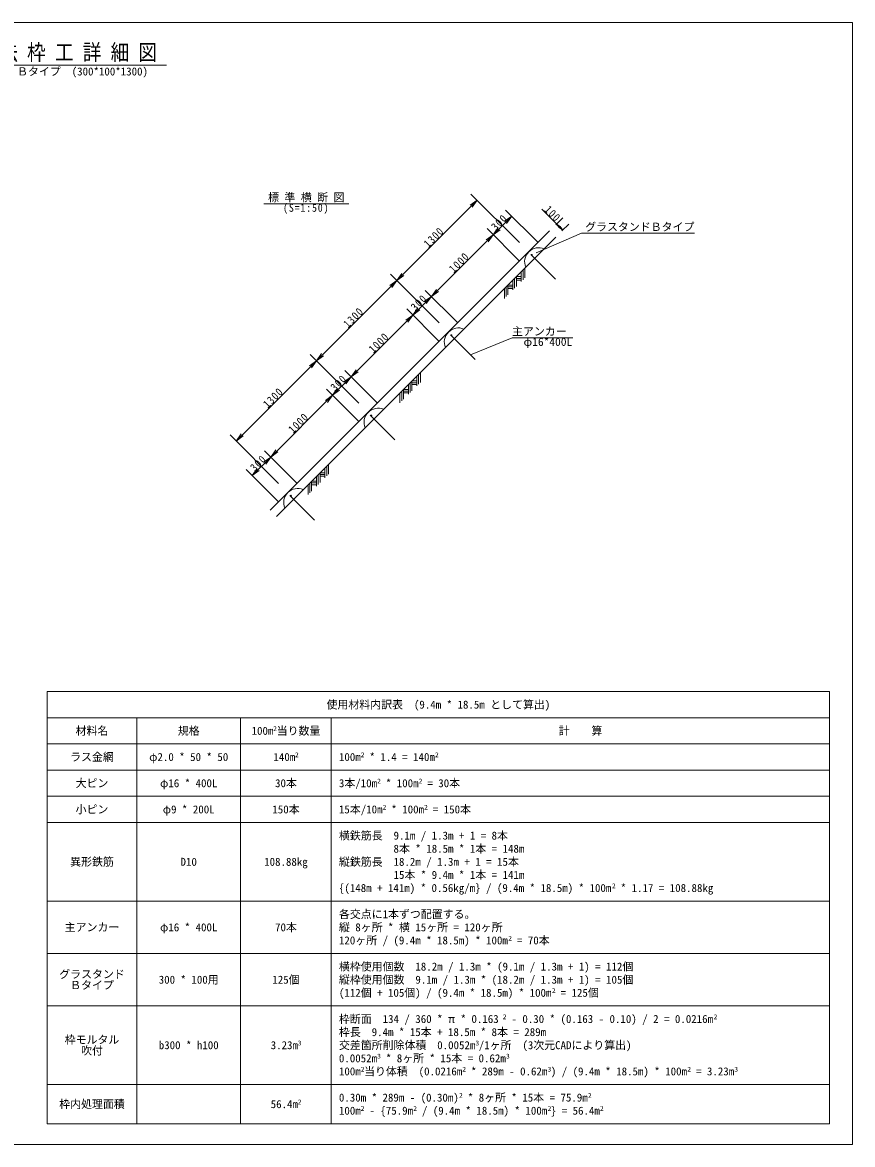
# Model space of a CAD drawing. Units: millimetres on the paper, scale 1:50. Extents: x 20 to 400, y 20 to 277.
# Drawn here: x 210 to 400, y 20 to 277 of the extents above; entities that cross this region are included whole.
import ezdxf
from ezdxf.enums import TextEntityAlignment as Align

# ---------------------------------------------------------------- set-up
doc = ezdxf.new("R2010")
doc.units = ezdxf.units.MM
doc.layers.add('B1', color=7, linetype='Continuous', lineweight=20)
doc.styles.add('ＭＳ ゴシック', font='')
doc.styles.get('ＭＳ ゴシック').set_extended_font_data('MS Gothic')

# ---------------------------------------------------------------- blocks, each defined once
blk = doc.blocks.new('open_arrow')
at = {"color": 0, "linetype": 'Continuous', "lineweight": -2}
blk.add_lwpolyline([(7.5, 1.25), (0, 0), (7.5, -1.25)], dxfattribs=at)

msp = doc.modelspace()

# ---------------------------------------------------------------- linework, layer by layer
at = {"layer": 'B1'}
for p, q in [((20, 277), (400, 277)), ((400, 277), (400, 20)), ((242.986, 267.225), (177.014, 267.225)), ((323.773, 226.587), (312.662, 237.698)), ((284.674, 235.469), (265.234, 235.469)), ((295.691, 217.899), (314.076, 236.284)), ((328.016, 226.587), (320.573, 234.029)), ((328.901, 234.2), (333.679, 229.422)), ((317.745, 228.372), (321.988, 232.615)), ((332.079, 230.65), (333.679, 232.25)), ((266.707, 165.278), (330.665, 229.235)), ((323.773, 222.344), (316.331, 229.786)), ((333.493, 229.235), (335.094, 230.836)), ((268.121, 163.863), (332.079, 227.821)), ((303.603, 214.23), (317.745, 228.372)), ((327.602, 224.258), (337.966, 228.706)), ((363.804, 228.706), (337.966, 228.706)), ((326.371, 223.834), (332.028, 218.177)), ((305.388, 208.202), (294.277, 219.313)), ((323.053, 218.795), (323.053, 216.546)), ((323.053, 218.795), (324.177, 218.795)), ((324.177, 219.919), (324.177, 217.671)), ((324.58, 220.322), (324.58, 218.074)), ((324.983, 220.725), (324.983, 218.477)), ((277.307, 199.514), (295.691, 217.899)), ((320.316, 216.058), (320.316, 213.81)), ((320.719, 216.461), (320.719, 214.213)), ((321.122, 216.865), (321.122, 214.616)), ((321.122, 216.865), (322.246, 216.865)), ((321.122, 216.461), (322.246, 216.461)), ((321.122, 216.058), (322.246, 216.058)), ((322.246, 217.989), (322.246, 215.74)), ((322.65, 218.392), (322.65, 216.143)), ((323.053, 218.392), (324.177, 218.392)), ((323.053, 217.989), (324.177, 217.989)), ((299.36, 209.987), (303.603, 214.23)), ((309.631, 208.202), (302.189, 215.644)), ((305.388, 203.959), (297.946, 211.402)), ((285.218, 195.845), (299.36, 209.987)), ((307.986, 205.449), (313.643, 199.792)), ((322.061, 204.762), (312.547, 200.888)), ((322.061, 204.762), (335.966, 204.762)), ((287.004, 189.817), (275.892, 200.928)), ((258.922, 181.129), (277.307, 199.514)), ((280.975, 191.603), (285.218, 195.845)), ((291.246, 189.817), (283.804, 197.259)), ((300.27, 196.012), (300.27, 193.763)), ((300.673, 196.415), (300.673, 194.166)), ((301.076, 196.818), (301.076, 194.569)), ((287.004, 185.574), (279.561, 193.017)), ((297.215, 192.957), (297.215, 190.709)), ((297.215, 192.957), (298.339, 192.957)), ((298.339, 194.082), (298.339, 191.833)), ((298.742, 194.485), (298.742, 192.236)), ((299.145, 194.888), (299.145, 192.639)), ((299.145, 194.888), (300.27, 194.888)), ((299.145, 194.485), (300.27, 194.485)), ((299.145, 194.082), (300.27, 194.082)), ((266.833, 177.461), (280.975, 191.603)), ((296.409, 192.151), (296.409, 189.903)), ((296.812, 192.554), (296.812, 190.306)), ((297.215, 192.554), (298.339, 192.554)), ((297.215, 192.151), (298.339, 192.151)), ((289.601, 187.064), (295.258, 181.407)), ((268.619, 171.432), (257.508, 182.543)), ((262.591, 173.218), (266.833, 177.461)), ((272.861, 171.432), (265.419, 178.875)), ((279.237, 174.979), (279.237, 172.73)), ((279.64, 175.382), (279.64, 173.133)), ((280.043, 175.785), (280.043, 173.537)), ((268.619, 167.19), (261.176, 174.632)), ((277.306, 173.049), (277.306, 170.8)), ((277.709, 173.452), (277.709, 171.203)), ((278.112, 173.855), (278.112, 171.606)), ((278.112, 173.855), (279.237, 173.855)), ((278.112, 173.452), (279.237, 173.452)), ((278.112, 173.049), (279.237, 173.049)), ((275.376, 171.118), (275.376, 168.87)), ((275.779, 171.521), (275.779, 169.273)), ((276.182, 171.924), (276.182, 169.676)), ((276.182, 171.924), (277.306, 171.924)), ((276.182, 171.521), (277.306, 171.521)), ((276.182, 171.118), (277.306, 171.118)), ((271.216, 168.679), (276.873, 163.023)), ((215.656, 123.761), (215.656, 24.761)), ((215.656, 123.761), (394.756, 123.761)), ((394.756, 123.761), (394.756, 24.761)), ((215.656, 117.761), (394.756, 117.761)), ((236.176, 117.761), (236.176, 24.761)), ((259.936, 117.761), (259.936, 24.761)), ((280.696, 117.761), (280.696, 24.761)), ((215.656, 111.761), (394.756, 111.761)), ((215.656, 105.761), (394.756, 105.761)), ((215.656, 99.761), (394.756, 99.761)), ((215.656, 93.761), (394.756, 93.761)), ((215.656, 75.761), (394.756, 75.761)), ((215.656, 63.761), (394.756, 63.761)), ((215.656, 51.761), (394.756, 51.761)), ((215.656, 33.761), (394.756, 33.761)), ((215.656, 24.761), (394.756, 24.761)), ((400, 20), (20, 20))]:
    msp.add_line(p, q, dxfattribs=at)
for centre in [(326.602, 223.758), (308.217, 205.373), (289.832, 186.989), (271.447, 168.604)]:
    msp.add_circle(centre, 0.1, dxfattribs=at)
for centre in [(328.193, 222.167), (309.808, 203.782), (291.423, 185.398), (273.038, 167.013)]:
    msp.add_arc(centre, 3.25, 67.61986, 202.38014, dxfattribs=at)

# ---------------------------------------------------------------- block references
for p, xscale, yscale, rotation in [((314.076, 236.284), 0.263, 0.263, 225), ((321.988, 232.615), 0.263, 0.263, 225), ((317.745, 228.372), 0.263, 0.263, 45), ((332.265, 230.836), 0.132, 0.132, 315), ((333.679, 229.422), 0.132, 0.132, 135), ((317.745, 228.372), 0.263, 0.263, 225), ((295.691, 217.899), 0.263, 0.263, 45), ((295.691, 217.899), 0.263, 0.263, 225), ((303.603, 214.23), 0.263, 0.263, 225), ((303.603, 214.23), 0.263, 0.263, 45), ((299.36, 209.987), 0.263, 0.263, 45), ((299.36, 209.987), 0.263, 0.263, 225), ((277.307, 199.514), 0.263, 0.263, 45), ((277.307, 199.514), 0.263, 0.263, 225), ((285.218, 195.845), 0.263, 0.263, 225), ((285.218, 195.845), 0.263, 0.263, 45), ((280.975, 191.603), 0.263, 0.263, 45), ((280.975, 191.603), 0.263, 0.263, 225), ((258.922, 181.129), 0.263, 0.263, 45), ((266.833, 177.461), 0.263, 0.263, 225), ((266.833, 177.461), 0.263, 0.263, 45), ((262.591, 173.218), 0.263, 0.263, 45)]:
    msp.add_blockref('open_arrow', p, dxfattribs=dict(at, xscale=xscale, yscale=yscale, rotation=rotation))

# ---------------------------------------------------------------- texts
at = {"layer": 'B1', "style": 'ＭＳ ゴシック', "width": 0.85}
msp.add_text('簡 易 吹 付 法 枠 工 詳 細 図', height=3.666, dxfattribs=at).set_placement((210, 267.225), align=Align.BOTTOM_CENTER)
at = {"layer": 'B1', "style": 'ＭＳ ゴシック'}
msp.add_text('イージーシェルフ工法\u3000Ｂタイプ\u3000(300*100*1300)', height=1.833, dxfattribs=at).set_placement((210, 266.685), align=Align.TOP_CENTER)
msp.add_text('標 準 横 断 図', height=1.833, dxfattribs=at).set_placement((274.954, 235.469), align=Align.BOTTOM_CENTER)
msp.add_text('グラスタンドＢタイプ', height=1.833, dxfattribs=at).set_placement((363.804, 228.706), align=Align.BOTTOM_RIGHT)
msp.add_text('主アンカー', height=1.833, dxfattribs=at).set_placement((322.061, 204.762), align=Align.BOTTOM_LEFT)
at = {"layer": 'B1', "style": 'ＭＳ ゴシック', "width": 1.05}
msp.add_text('\u3000φ16*400L', height=1.833, dxfattribs=at).set_placement((322.061, 204.762), align=Align.TOP_LEFT)
at = {"layer": 'B1', "style": 'ＭＳ ゴシック'}
for s, height, p in [('使用材料内訳表\u3000(9.4m * 18.5m として算出)', 1.833, (305.206, 120.761)), ('材料名', 1.833, (225.916, 114.761)), ('規格', 1.833, (248.056, 114.761)), ('100m', 1.833, (264.941, 114.761)), ('2', 1.1, (267.816, 115.261)), ('当り数量', 1.833, (273.191, 114.761)), ('計\u3000\u3000算', 1.833, (337.726, 114.761)), ('ラス金網', 1.833, (225.916, 108.761)), ('φ2.0 * 50 * 50', 1.833, (248.056, 108.761)), ('140m', 1.833, (269.941, 108.761)), ('2', 1.1, (272.816, 109.261)), ('大ピン', 1.833, (225.916, 102.761)), ('φ16 * 400L', 1.833, (248.056, 102.761)), ('30本', 1.833, (270.316, 102.761)), ('小ピン', 1.833, (225.916, 96.761)), ('φ9 * 200L', 1.833, (248.056, 96.761)), ('150本', 1.833, (270.316, 96.761)), ('異形鉄筋', 1.833, (225.916, 84.761)), ('D10', 1.833, (248.056, 84.761)), ('108.88kg', 1.833, (270.316, 84.761)), ('主アンカー', 1.833, (225.916, 69.761)), ('φ16 * 400L', 1.833, (248.056, 69.761)), ('70本', 1.833, (270.316, 69.761)), ('グラスタンド', 1.833, (225.916, 59.011)), ('Ｂタイプ', 1.833, (225.916, 56.511)), ('300 * 100用', 1.833, (248.056, 57.761)), ('125個', 1.833, (270.316, 57.761)), ('枠モルタル', 1.833, (225.916, 44.011)), ('b300 * h100', 1.833, (248.056, 42.761)), ('3', 1.1, (273.441, 43.261)), ('吹付', 1.833, (225.916, 41.511)), ('3.23m', 1.833, (269.941, 42.761)), ('枠内処理面積', 1.833, (225.916, 29.261)), ('56.4m', 1.833, (269.941, 29.261)), ('2', 1.1, (273.441, 29.761))]:
    msp.add_text(s, height=height, dxfattribs=at).set_placement(p, align=Align.MIDDLE_CENTER)
for s, height, p in [('100m', 1.833, (282.436, 108.761)), ('2', 1.1, (287.436, 109.261)), (' * 1.4 = 140m', 1.833, (288.186, 108.761)), ('2', 1.1, (304.436, 109.261)), ('3本/10m', 1.833, (282.436, 102.761)), ('2', 1.1, (291.186, 103.261)), (' * 100m', 1.833, (291.936, 102.761)), ('2', 1.1, (300.686, 103.261)), (' = 30本', 1.833, (301.436, 102.761)), ('15本/10m', 1.833, (282.436, 96.761)), ('2', 1.1, (292.436, 97.261)), (' * 100m', 1.833, (293.186, 96.761)), ('2', 1.1, (301.936, 97.261)), (' = 150本', 1.833, (302.686, 96.761)), ('横鉄筋長\u30009.1m / 1.3m + 1 = 8本', 1.833, (282.436, 90.761)), ('\u3000\u3000\u3000\u3000\u30008本 * 18.5m * 1本 = 148m', 1.833, (282.436, 87.761)), ('縦鉄筋長\u300018.2m / 1.3m + 1 = 15本', 1.833, (282.436, 84.761)), ('\u3000\u3000\u3000\u3000\u300015本 * 9.4m * 1本 = 141m', 1.833, (282.436, 81.761)), ('{(148m + 141m) * 0.56kg/m} / (9.4m * 18.5m) * 100m', 1.833, (282.436, 78.761)), ('2', 1.1, (344.936, 79.261)), (' * 1.17 = 108.88kg', 1.833, (345.686, 78.761)), ('各交点に1本ずつ配置する。', 1.833, (282.436, 72.761)), ('縦 8ヶ所 * 横 15ヶ所 = 120ヶ所', 1.833, (282.436, 69.761)), ('120ヶ所 / (9.4m * 18.5m) * 100m', 1.833, (282.436, 66.761)), ('2', 1.1, (321.186, 67.261)), (' = 70本', 1.833, (321.936, 66.761)), ('横枠使用個数\u300018.2m / 1.3m * (9.1m / 1.3m + 1) = 112個', 1.833, (282.436, 60.761)), ('縦枠使用個数\u30009.1m / 1.3m * (18.2m / 1.3m + 1) = 105個', 1.833, (282.436, 57.761)), ('(112個 + 105個) / (9.4m * 18.5m) * 100m', 1.833, (282.436, 54.761)), ('2', 1.1, (331.186, 55.261)), (' = 125個', 1.833, (331.936, 54.761)), ('枠断面\u3000134 / 360 * π * 0.163', 1.833, (282.436, 48.761)), ('2', 1.1, (319.936, 49.261)), (' - 0.30 * (0.163 - 0.10) / 2 = 0.0216m', 1.833, (320.686, 48.761)), ('2', 1.1, (368.186, 49.261)), ('枠長\u30009.4m * 15本 + 18.5m * 8本 = 289m', 1.833, (282.436, 45.761)), ('交差箇所削除体積\u30000.0052m', 1.833, (282.436, 42.761)), ('3', 1.1, (313.686, 43.261)), ('/1ヶ所\u3000(3次元CADにより算出)', 1.833, (314.436, 42.761)), ('0.0052m', 1.833, (282.436, 39.761)), ('3', 1.1, (291.186, 40.261)), (' * 8ヶ所 * 15本 = 0.62m', 1.833, (291.936, 39.761)), ('3', 1.1, (320.686, 40.261)), ('100m', 1.833, (282.436, 36.761)), ('2', 1.1, (287.436, 37.261)), ('当り体積\u3000(0.0216m', 1.833, (288.186, 36.761)), ('2', 1.1, (310.686, 37.261)), (' * 289m - 0.62m', 1.833, (311.436, 36.761)), ('3', 1.1, (330.186, 37.261)), (') / (9.4m * 18.5m) * 100m', 1.833, (330.936, 36.761)), ('2', 1.1, (362.186, 37.261)), (' = 3.23m', 1.833, (362.936, 36.761)), ('3', 1.1, (372.936, 37.261)), ('0.30m * 289m - (0.30m)', 1.833, (282.436, 30.761)), ('2', 1.1, (309.936, 31.261)), (' * 8ヶ所 * 15本 = 75.9m', 1.833, (310.686, 30.761)), ('2', 1.1, (339.436, 31.261)), ('100m', 1.833, (282.436, 27.761)), ('2', 1.1, (287.436, 28.261)), (' - {75.9m', 1.833, (288.186, 27.761)), ('2', 1.1, (299.436, 28.261)), (' / (9.4m * 18.5m) * 100m', 1.833, (300.186, 27.761)), ('2', 1.1, (330.186, 28.261)), ('} = 56.4m', 1.833, (330.936, 27.761)), ('2', 1.1, (342.186, 28.261))]:
    msp.add_text(s, height=height, dxfattribs=at).set_placement(p, align=Align.MIDDLE_LEFT)
at = {"layer": 'B1', "insert": (274.954, 235.469), "char_height": 1.833, "attachment_point": 2, "style": 'ＭＳ ゴシック'}
msp.add_mtext('\\T1.18;\\W0.9;(S=1:50)', dxfattribs=at)
at = {"layer": 'B1', "char_height": 1.833, "attachment_point": 8, "style": 'ＭＳ ゴシック'}
for s, insert, rotation in [('\\T1.18;\\W0.9;100', (330.704, 232.538), 315), ('\\T1.18;\\W0.9;300', (319.795, 230.564), 45), ('\\T1.18;\\W0.9;1300', (304.813, 227.162), 45), ('\\T1.18;\\W0.9;1000', (310.603, 221.372), 45), ('\\T1.18;\\W0.9;300', (301.411, 212.179), 45), ('\\T1.18;\\W0.9;1300', (286.428, 208.777), 45), ('\\T1.18;\\W0.9;1000', (292.218, 202.987), 45), ('\\T1.18;\\W0.9;300', (283.026, 193.795), 45), ('\\T1.18;\\W0.9;1300', (268.044, 190.392), 45), ('\\T1.18;\\W0.9;1000', (273.834, 184.602), 45), ('\\T1.18;\\W0.9;300', (264.641, 175.41), 45)]:
    msp.add_mtext(s, dxfattribs=dict(at, insert=insert, rotation=rotation))

doc.saveas('drawing.dxf')
